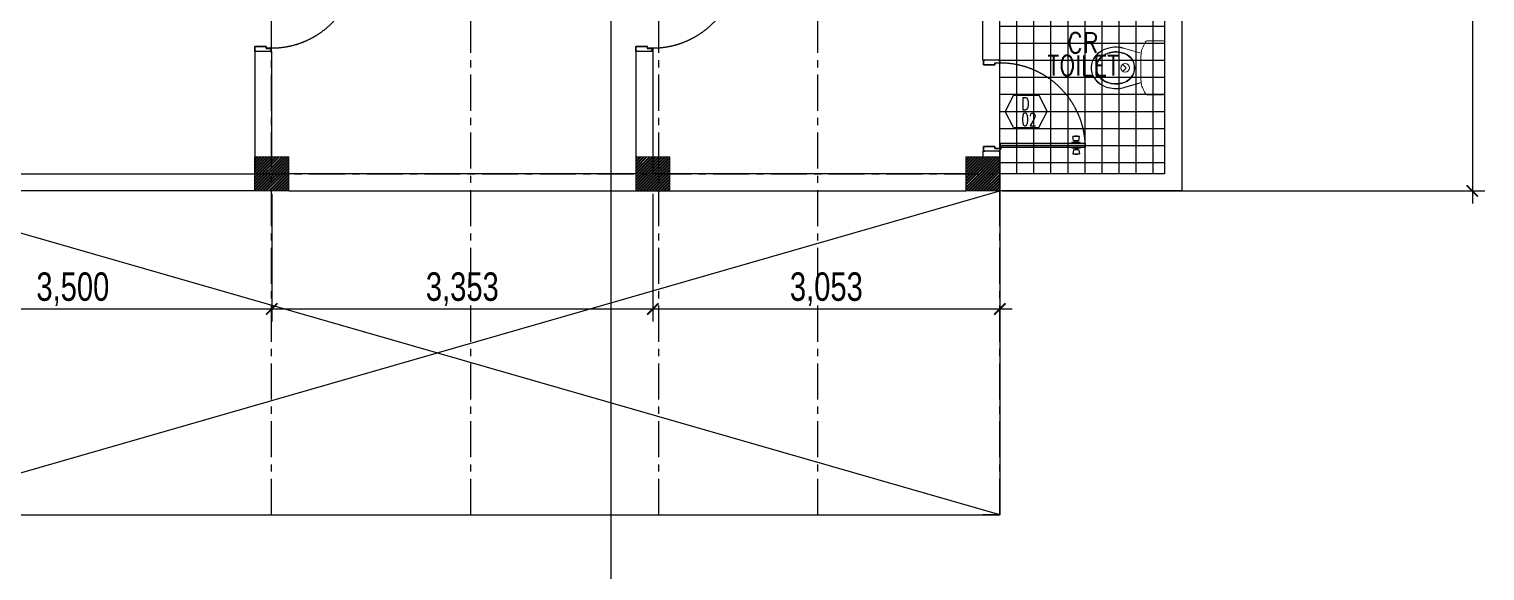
# Model space of a CAD drawing. Header units: millimetres. Extents: x -248340 to 456025, y 261499 to 1049645.
# Drawn here: x -81424 to -68615, y 374353 to 379119 of the extents above; entities that cross this region are included whole.
import ezdxf
from ezdxf.enums import TextEntityAlignment as Align

# ---------------------------------------------------------------- set-up
doc = ezdxf.new("R2010")
doc.units = ezdxf.units.MM
doc.header["$LTSCALE"] = 8
doc.header["$MEASUREMENT"] = 0
doc.header["$PDMODE"] = 3
doc.header["$PDSIZE"] = 0.3125
for name, pattern in [('CENTER', [50.8, 31.75, -6.35, 6.35, -6.35]), ('CONTINOUS', [0]), ('HIDDEN', [9.525, 6.35, -3.175])]:
    doc.linetypes.add(name, pattern=pattern)
doc.layers.get('0').update_dxf_attribs({"linetype": 'CONTINUOUS'})
doc.layers.get('DEFPOINTS').update_dxf_attribs({"color": 8, "linetype": 'CONTINUOUS'})
for name, color, linetype, lineweight in [('A-ANNO-DIMS', 211, 'CONTINUOUS', 9), ('ARTEFACTOS SANITARIOS', 1, 'CONTINUOUS', 0), ('DIM', 2, 'CONTINUOUS', 25)]:
    doc.layers.add(name, color=color, linetype=linetype, lineweight=lineweight)
for name, color, linetype in [('ar_column', 7, 'CONTINUOUS'), ('ar_furniture', 6, 'CONTINOUS'), ('ar_grid', 10, 'CENTER'), ('ar_wall', 7, 'CONTINOUS'), ('ar_xsection', 5, 'CONTINOUS'), ('MARK', 7, 'CONTINUOUS'), ('TEXT', 2, 'CONTINUOUS')]:
    doc.layers.add(name, color=color, linetype=linetype)
doc.styles.add('EN-SCL-DIM', font='swisscl.ttf')
doc.styles.add('ROMANS', font='ROMANS', dxfattribs={"width": 0.8, "bigfont": 'BIGFONT'})
doc.styles.get("Standard").update_dxf_attribs({"font": 'txt.shx', "width": 0.7, "bigfont": 'extfont.shx'})
doc.dimstyles.new('SC50', dxfattribs={"dimscale": 0.5, "dimtxt": 250, "dimasz": 200, "dimexe": 220, "dimexo": 50, "dimgap": 50, "dimtad": 1, "dimdec": 0, "dimrnd": 1, "dimzin": 0, "dimdsep": 46, "dimlunit": 6, "dimtxsty": 'EN-SCL-DIM', "dimblk": 'ARCHTICK', "dimcen": 100, "dimdle": 220, "dimclrd": 1, "dimclre": 1, "dimclrt": 3, "dimadec": 0, "dimazin": 0, "dimtfac": 1, "dimtdec": 0, "dimtofl": 0, "dimtmove": 0, "dimatfit": 3, "dimldrblk": 'OPEN90', "dimfxl": 1, "dimtolj": 1, "dimtzin": 0, "dimarcsym": 1})

# ---------------------------------------------------------------- blocks, each defined once
blk = doc.blocks.new('column')
at = {"layer": 'A-ANNO-DIMS', "ltscale": 1.25}
h = blk.add_hatch(dxfattribs=at)
h.set_pattern_fill('ANSI32', color=5, scale=50)
h.paths.add_polyline_path([(50520, -350284), (50820, -350284), (50820, -349984), (50520, -349984)])
at = {"layer": 'A-ANNO-DIMS', "color": 0, "ltscale": 1.25}
blk.add_lwpolyline([(50520, -350284), (50820, -350284), (50820, -349984), (50520, -349984)], close=True, dxfattribs=at)
blk = doc.blocks.new('Pta 0.7 Der .15 Abierta')
blk.add_hatch(color=9).paths.add_polyline_path([(-0.064, 0.017), (-0.064, 0.712), (-0.029, 0.712), (-0.029, 0.017)])
h = blk.add_hatch(color=256)
h.paths.add_polyline_path([(0, -0.111), (0, -0.122), (-0.036, -0.122), (-0.036, -0.029), (-0.021, -0.029), (-0.021, 0.011), (0, 0.011), (0, 0), (0.001, 0), (0.001, 0.012), (-0.022, 0.012), (-0.022, -0.028), (-0.037, -0.028), (-0.037, -0.123), (0.001, -0.123), (0.001, -0.111)])
h.paths.add_polyline_path([(-0.744, -0.111), (-0.744, -0.122), (-0.708, -0.122), (-0.708, -0.029), (-0.723, -0.029), (-0.723, 0.011), (-0.744, 0.011), (-0.744, 0), (-0.745, 0), (-0.745, 0.012), (-0.722, 0.012), (-0.722, -0.028), (-0.707, -0.028), (-0.707, -0.123), (-0.745, -0.123), (-0.745, -0.111)])
for p, q in [((-0.122, 0.649), (-0.122, 0.628)), ((-0.12, 0.649), (-0.122, 0.649)), ((-0.12, 0.628), (-0.122, 0.628)), ((-0.12, 0.662), (-0.12, 0.615)), ((-0.087, 0.661), (-0.116, 0.665)), ((-0.087, 0.616), (-0.116, 0.612)), ((-0.085, 0.658), (-0.085, 0.619)), ((-0.074, 0.647), (-0.085, 0.647)), ((-0.074, 0.63), (-0.085, 0.63)), ((-0.074, 0.629), (-0.074, 0.648)), ((-0.064, 0.672), (-0.07, 0.672)), ((-0.07, 0.672), (-0.07, 0.604)), ((-0.064, 0.604), (-0.07, 0.604)), ((-0.064, 0.672), (-0.064, 0.604)), ((-0.029, 0.672), (-0.024, 0.672)), ((-0.029, 0.672), (-0.029, 0.604)), ((-0.029, 0.604), (-0.024, 0.604)), ((-0.024, 0.672), (-0.024, 0.604)), ((-0.019, 0.629), (-0.019, 0.648)), ((-0.019, 0.647), (-0.009, 0.647)), ((-0.019, 0.63), (-0.009, 0.63)), ((-0.009, 0.658), (-0.009, 0.619)), ((-0.006, 0.661), (0.023, 0.665)), ((-0.006, 0.616), (0.023, 0.612)), ((0.026, 0.662), (0.026, 0.615)), ((0.026, 0.649), (0.028, 0.649)), ((0.026, 0.628), (0.028, 0.628)), ((0.028, 0.649), (0.028, 0.628))]:
    blk.add_line(p, q)
for points in [[(-0.064, 0.017), (-0.064, 0.712), (-0.029, 0.712), (-0.029, 0.017)], [(-0.744, -0.111), (-0.744, -0.122), (-0.708, -0.122), (-0.708, -0.029), (-0.723, -0.029), (-0.723, 0.011), (-0.744, 0.011), (-0.744, 0), (-0.745, 0), (-0.745, 0.012), (-0.722, 0.012), (-0.722, -0.028), (-0.707, -0.028), (-0.707, -0.123), (-0.745, -0.123), (-0.745, -0.111)], [(0, -0.111), (0, -0.122), (-0.036, -0.122), (-0.036, -0.029), (-0.021, -0.029), (-0.021, 0.011), (0, 0.011), (0, 0), (0.001, 0), (0.001, 0.012), (-0.022, 0.012), (-0.022, -0.028), (-0.037, -0.028), (-0.037, -0.123), (0.001, -0.123), (0.001, -0.111)]]:
    blk.add_lwpolyline(points, close=True)
for points in [[(-0.025, 0.016, 0.414214), (-0.026, 0.017), (-0.056, 0.017), (-0.056, 0.016), (-0.026, 0.016, 12.92773), (-0.026, 0.018), (-0.025, 0.017, -13.063763), (-0.025, 0.016)], [(-0.023, 0.014, -0.414214), (-0.022, 0.013), (-0.022, -0.017), (-0.023, -0.017), (-0.023, 0.013, -12.92773), (-0.022, 0.013), (-0.022, 0.014, 13.063763), (-0.023, 0.014)]]:
    blk.add_lwpolyline(points, format="xyb", close=True)
at = {"color": 8, "linetype": 'HIDDEN'}
blk.add_arc((-0.022, 0.014), 0.7, 93.4999, 180.1273, dxfattribs=at)
for centre, radius, start, end in [((-0.117, 0.662), 0.003, 82.0235, 180), ((-0.117, 0.615), 0.003, 180, 277.9765), ((-0.088, 0.658), 0.003, 0, 82.0235), ((-0.088, 0.619), 0.003, 277.9765, 0), ((-0.074, 0.652), 0.00392, 264.8527, 9.8194), ((-0.074, 0.625), 0.00392, 350.1806, 95.1473), ((-0.02, 0.652), 0.00392, 170.1806, 275.1473), ((-0.02, 0.625), 0.00392, 84.8527, 189.8194), ((-0.006, 0.658), 0.003, 97.9765, 180), ((-0.006, 0.619), 0.003, 180, 262.0235), ((0.023, 0.662), 0.003, 0, 97.9765), ((0.023, 0.615), 0.003, 262.0235, 0)]:
    blk.add_arc(centre, radius, start, end)
blk = doc.blocks.new('_ArchTick')
at = {"color": 0, "linetype": 'ByBlock', "const_width": 0.15}
blk.add_lwpolyline([(-0.5, -0.5), (0.5, 0.5)], dxfattribs=at)
blk = doc.blocks.new('*D996')
at = {"layer": 'DEFPOINTS', "color": 0, "ltscale": 1.25, "transparency": 16777216}
for p in [(-72883, 381846), (-72883, 377696), (-68725, 377696)]:
    blk.add_point(p, dxfattribs=at)
at = {"layer": 'DIM', "color": 1, "lineweight": -2, "ltscale": 1.25, "transparency": 16777216}
for p, q in [((-72858, 381846), (-68615, 381846)), ((-68725, 381956), (-68725, 377586)), ((-72858, 377696), (-68615, 377696))]:
    blk.add_line(p, q, dxfattribs=at)
at = {"layer": 'DIM', "color": 1, "lineweight": -2, "ltscale": 1.25, "transparency": 16777216, "xscale": 100, "yscale": 100, "zscale": 100}
for p, rotation in [((-68725, 381846), 90), ((-68725, 377696), 270)]:
    blk.add_blockref('_ArchTick', p, dxfattribs=dict(at, rotation=rotation))
at = {"layer": 'DIM', "color": 3, "ltscale": 1.25, "transparency": 16777216, "insert": (-68898, 379771), "char_height": 125, "attachment_point": 5, "rotation": 90, "style": 'EN-SCL-DIM'}
blk.add_mtext('\\A1;{\\H2x;4,150}', dxfattribs=at)
blk = doc.blocks.new('_Open90')
at = {"color": 0, "linetype": 'ByBlock', "lineweight": -2}
for p, q in [((0, 0), (-1, 0)), ((-0.5, 0.5), (0, 0)), ((0, 0), (-0.5, -0.5))]:
    blk.add_line(p, q, dxfattribs=at)
blk = doc.blocks.new('*D997')
at = {"layer": 'DEFPOINTS', "color": 0, "ltscale": 1.25, "transparency": 16777216}
for p in [(-75936, 377696), (-72883, 377696), (-75936, 376657)]:
    blk.add_point(p, dxfattribs=at)
at = {"layer": 'DIM', "color": 1, "lineweight": -2, "ltscale": 1.25, "transparency": 16777216}
for p, q in [((-75936, 377671), (-75936, 376547)), ((-72883, 377671), (-72883, 376547)), ((-72773, 376657), (-76046, 376657))]:
    blk.add_line(p, q, dxfattribs=at)
at = {"layer": 'DIM', "color": 1, "lineweight": -2, "ltscale": 1.25, "transparency": 16777216, "xscale": 100, "yscale": 100, "zscale": 100, "rotation": 180}
blk.add_blockref('_ArchTick', (-75936, 376657), dxfattribs=at)
at = {"layer": 'DIM', "color": 1, "lineweight": -2, "ltscale": 1.25, "transparency": 16777216, "xscale": 100, "yscale": 100, "zscale": 100}
blk.add_blockref('_ArchTick', (-72883, 376657), dxfattribs=at)
at = {"layer": 'DIM', "color": 3, "ltscale": 1.25, "transparency": 16777216, "insert": (-74409, 376831), "char_height": 125, "attachment_point": 5, "style": 'EN-SCL-DIM'}
blk.add_mtext('\\A1;{\\H2x;3,053}', dxfattribs=at)
blk = doc.blocks.new('*D998')
at = {"layer": 'DEFPOINTS', "color": 0, "ltscale": 1.25, "transparency": 16777216}
for p in [(-79289, 377696), (-75936, 377696), (-79289, 376657)]:
    blk.add_point(p, dxfattribs=at)
at = {"layer": 'DIM', "color": 1, "lineweight": -2, "ltscale": 1.25, "transparency": 16777216}
for p, q in [((-79289, 377671), (-79289, 376547)), ((-75936, 377671), (-75936, 376547)), ((-75826, 376657), (-79399, 376657))]:
    blk.add_line(p, q, dxfattribs=at)
at = {"layer": 'DIM', "color": 1, "lineweight": -2, "ltscale": 1.25, "transparency": 16777216, "xscale": 100, "yscale": 100, "zscale": 100, "rotation": 180}
blk.add_blockref('_ArchTick', (-79289, 376657), dxfattribs=at)
at = {"layer": 'DIM', "color": 1, "lineweight": -2, "ltscale": 1.25, "transparency": 16777216, "xscale": 100, "yscale": 100, "zscale": 100}
blk.add_blockref('_ArchTick', (-75936, 376657), dxfattribs=at)
at = {"layer": 'DIM', "color": 3, "ltscale": 1.25, "transparency": 16777216, "insert": (-77612, 376831), "char_height": 125, "attachment_point": 5, "style": 'EN-SCL-DIM'}
blk.add_mtext('\\A1;{\\H2x;3,353}', dxfattribs=at)
blk = doc.blocks.new('*D999')
at = {"layer": 'DEFPOINTS', "color": 0, "ltscale": 1.25, "transparency": 16777216}
for p in [(-82789, 377696), (-79289, 377696), (-82789, 376657)]:
    blk.add_point(p, dxfattribs=at)
at = {"layer": 'DIM', "color": 1, "lineweight": -2, "ltscale": 1.25, "transparency": 16777216}
for p, q in [((-82789, 377671), (-82789, 376547)), ((-79289, 377671), (-79289, 376547)), ((-79179, 376657), (-82899, 376657))]:
    blk.add_line(p, q, dxfattribs=at)
at = {"layer": 'DIM', "color": 1, "lineweight": -2, "ltscale": 1.25, "transparency": 16777216, "xscale": 100, "yscale": 100, "zscale": 100, "rotation": 180}
blk.add_blockref('_ArchTick', (-82789, 376657), dxfattribs=at)
at = {"layer": 'DIM', "color": 1, "lineweight": -2, "ltscale": 1.25, "transparency": 16777216, "xscale": 100, "yscale": 100, "zscale": 100}
blk.add_blockref('_ArchTick', (-79289, 376657), dxfattribs=at)
at = {"layer": 'DIM', "color": 3, "ltscale": 1.25, "transparency": 16777216, "insert": (-81039, 376831), "char_height": 125, "attachment_point": 5, "style": 'EN-SCL-DIM'}
blk.add_mtext('\\A1;{\\H2x;3,500}', dxfattribs=at)
blk = doc.blocks.new('Renaissance 6L Planta')
at = {"linetype": 'Continuous', "ltscale": 20}
for p, q in [((0, 0), (0, 0.226)), ((0.012, 0.238), (0.149, 0.238)), ((0.206, 0.13), (0.349, 0.172)), ((0.206, 0.133), (0.208, 0.09)), ((0, 0), (0, -0.226)), ((0.208, 0.09), (0.208, 0)), ((0.208, -0.09), (0.208, 0)), ((0.206, -0.133), (0.208, -0.09)), ((0.012, -0.238), (0.149, -0.238)), ((0.206, -0.13), (0.349, -0.172))]:
    blk.add_line(p, q, dxfattribs=at)
at = {"color": 252, "linetype": 'Continuous', "ltscale": 20}
for p, q in [((0.352, 0.17), (0.206, 0.129)), ((0.593, 0.018), (0.593, 0)), ((0.593, -0.018), (0.593, 0)), ((0.352, -0.17), (0.206, -0.129))]:
    blk.add_line(p, q, dxfattribs=at)
at = {"linetype": 'Continuous', "ltscale": 20}
for points in [[(0.606, 0, 0.18664), (0.574, 0.082, 0.144474), (0.503, 0.13, 0.154958), (0.376, 0.136, 0.364044), (0.262, 0, 0.364044)], [(0.647, 0, 0.184983), (0.605, 0.109, 0.141745), (0.517, 0.169, 0.152244), (0.367, 0.177, 0.025614), (0.349, 0.172, 0.361346)], [(0.606, 0, -0.18664), (0.574, -0.082, -0.144474), (0.503, -0.13, -0.154958), (0.376, -0.136, -0.364044), (0.262, 0, -0.364044)], [(0.647, 0, -0.184983), (0.605, -0.109, -0.141745), (0.517, -0.169, -0.152244), (0.367, -0.177, -0.025614), (0.349, -0.172, -0.361346)]]:
    blk.add_lwpolyline(points, format="xyb", dxfattribs=at)
at = {"color": 252, "linetype": 'Continuous', "ltscale": 20}
for points in [[(0.58, 0.065, 0.0358), (0.57, 0.078, 0.144945), (0.501, 0.125, 0.155404), (0.377, 0.131, 0.364511), (0.267, 0, 0.364511)], [(0.644, 0, 0.185075), (0.603, 0.107, 0.141901), (0.516, 0.166, 0.152405), (0.368, 0.174, 0.023391), (0.352, 0.17, 0.3615)], [(0.58, -0.065, -0.0358), (0.57, -0.078, -0.144945), (0.501, -0.125, -0.155404), (0.377, -0.131, -0.364511), (0.267, 0, -0.364511)], [(0.644, 0, -0.185075), (0.603, -0.107, -0.141901), (0.516, -0.166, -0.152405), (0.368, -0.174, -0.023391), (0.352, -0.17, -0.3615)]]:
    blk.add_lwpolyline(points, format="xyb", dxfattribs=at)
at = {"linetype": 'Continuous', "ltscale": 20}
for centre, radius, start, end in [((0.012, 0.226), 0.0122, 90, 180), ((0.149, 0.215), 0.0235, 26, 90), ((-0.197, 0.014), 0.423, 22.1181, 29.8819), ((0.106, 0.128), 0.0999, 2.6952, 26.6952), ((0.012, -0.226), 0.0122, 180, 270), ((0.149, -0.215), 0.0235, 270, 334), ((-0.197, -0.014), 0.423, 330.1181, 337.8819), ((0.106, -0.128), 0.0999, 333.3048, 357.3048)]:
    blk.add_arc(centre, radius, start, end, dxfattribs=at)
at = {"color": 252, "linetype": 'Continuous', "ltscale": 20}
for centre, radius, start, end in [((0.348, 0), 0.0376, 0, 180), ((0.348, 0), 0.0376, 180, 0), ((0.355, -0.001), 0.0136, 158.8095, 176.346), ((0.355, 0.001), 0.0136, 183.654, 201.1905), ((0.387, -0.021), 0.0514, 114.9844, 150.8262), ((0.371, 0.018), 0.00938, 38.1923, 120.8156), ((0.5, 0.018), 0.0931, 0, 30.3676), ((0.387, 0.021), 0.0514, 209.1738, 245.0156), ((0.371, -0.018), 0.00938, 239.1844, 321.8077), ((0.5, -0.018), 0.0931, 329.6324, 0)]:
    blk.add_arc(centre, radius, start, end, dxfattribs=at)

msp = doc.modelspace()

# ---------------------------------------------------------------- hatches: boundary and pattern name
at = {"layer": 'ar_furniture', "ltscale": 1.25, "true_color": 0x939598}
h = msp.add_hatch(dxfattribs=at)
h.set_pattern_fill('ANSI37', color=252, scale=1200, angle=45)
h.set_pattern_definition([(90, (-72882.58, 379895.58), (-150, 0), []), (180, (-72882.58, 379895.58), (-1e-14, -150), [])])
edge = h.paths.add_edge_path()
edge.add_line((-72882.58, 379895.582), (-71432.58, 379895.582))
edge.add_line((-71432.58, 379895.582), (-71432.58, 377845.727))
edge.add_line((-71432.58, 377845.596), (-72882.567, 377845.727))
edge.add_line((-72882.58, 379062.937), (-72882.58, 377695.871))
edge.add_line((-72882.58, 379895.582), (-72882.58, 379812.535))
edge.add_line((-72882.58, 374845.727), (-72882.58, 394183.919))

# ---------------------------------------------------------------- linework, layer by layer
at = {"layer": 'ar_grid', "ltscale": 1.25}
for p, q in [((-75882.58, 374845.582), (-75882.58, 394763.751)), ((-72882.58, 374845.582), (-72882.58, 394763.751)), ((-79291.969, 374845.583), (-79291.969, 394183.775)), ((-77535.78, 374845.582), (-77535.78, 394183.775)), ((-74482.58, 374845.582), (-74482.58, 394183.775)), ((-86073.611, 377845.582), (-72882.58, 377845.582)), ((-86940.331, 374845.582), (-72882.58, 374845.582))]:
    msp.add_line(p, q, dxfattribs=at)
at = {"layer": 'ar_wall', "ltscale": 1.25}
for p, q in [((-71282.58, 380045.438), (-71282.58, 377695.438)), ((-73032.58, 378845.727), (-73032.58, 379838.128)), ((-72882.58, 378845.727), (-72882.58, 379812.391)), ((-71432.58, 379895.438), (-71432.58, 377845.582)), ((-79438.98, 378966.635), (-79438.98, 377845.582)), ((-79438.98, 378925.885), (-79288.98, 378925.885)), ((-79288.98, 377995.582), (-79288.98, 378925.885)), ((-76085.78, 378966.635), (-76085.78, 377845.582)), ((-76085.78, 378925.885), (-75935.78, 378925.885)), ((-75935.78, 378950.556), (-75935.78, 377845.582)), ((-72882.58, 378845.727), (-73032.58, 378845.727)), ((-72882.58, 378045.727), (-73032.58, 378045.727)), ((-73032.58, 378045.727), (-73032.58, 377995.727)), ((-72882.58, 378071.464), (-72882.58, 377695.727)), ((-71282.567, 377995.582), (-71282.58, 377995.582)), ((-82488.98, 377845.582), (-79438.98, 377845.582)), ((-76085.78, 377845.727), (-79138.98, 377845.727)), ((-79138.98, 377845.582), (-79138.98, 377845.582)), ((-73182.58, 377845.727), (-75935.78, 377845.727)), ((-74132.58, 377845.727), (-74132.58, 377845.582)), ((-73182.58, 377845.582), (-73182.58, 377695.727)), ((-71432.58, 377845.452), (-72882.567, 377845.582)), ((-71432.58, 377845.596), (-71432.58, 377845.582)), ((-79438.98, 377695.582), (-82488.98, 377695.582)), ((-79138.98, 377695.582), (-73182.58, 377695.582)), ((-72882.58, 377695.582), (-72882.58, 374845.438)), ((-71282.58, 377695.438), (-72882.58, 377695.582)), ((-83288.98, 374845.582), (-72882.58, 374845.582)), ((-72882.58, 374845.438), (-73032.58, 374845.438))]:
    msp.add_line(p, q, dxfattribs=at)
at = {"layer": 'ar_xsection', "ltscale": 1.25}
msp.add_line((-76302.223, 374010.602), (-76302.223, 388088.669), dxfattribs=at)
at = {"layer": 'DEFPOINTS', "ltscale": 1.25}
for p, q in [((-72761.631, 378537.507), (-72834.968, 378395.808)), ((-72761.631, 378537.507), (-72539.178, 378537.507)), ((-72539.178, 378537.507), (-72465.84, 378395.808)), ((-72761.631, 378254.109), (-72834.968, 378395.808)), ((-72834.968, 378395.808), (-72465.84, 378395.808)), ((-72539.178, 378254.109), (-72465.84, 378395.808)), ((-72761.631, 378254.109), (-72539.178, 378254.109))]:
    msp.add_line(p, q, dxfattribs=at)
at = {"layer": 'MARK', "ltscale": 1.25}
for p, q in [((-82788.98, 374845.582), (-72882.58, 377695.582)), ((-72882.58, 374845.438), (-82788.98, 377695.582))]:
    msp.add_line(p, q, dxfattribs=at)

# ---------------------------------------------------------------- block references
at = {"yscale": 1072.386058982405, "zscale": 1072.386058982405, "rotation": 270}
for p, xscale in [((-79307.077, 379724.705), -1072.386058982405), ((-75953.877, 379724.705), -1072.386058982405), ((-72895.449, 378046.906), 1072.386058982405)]:
    msp.add_blockref('Pta 0.7 Der .15 Abierta', p, dxfattribs=dict(at, xscale=xscale))
at = {"layer": 'ar_column', "color": 0}
for p in [(-129959.121, 727980.028), (-126605.921, 727980.028), (-123702.721, 727980.172)]:
    msp.add_blockref('column', p, dxfattribs=at)
at = {"layer": 'ARTEFACTOS SANITARIOS', "xscale": -1000, "yscale": 1000, "zscale": 1000}
msp.add_blockref('Renaissance 6L Planta', (-71432.58, 378778.219), dxfattribs=at)

# ---------------------------------------------------------------- texts
at = {"layer": 'DEFPOINTS', "ltscale": 1.25, "attachment_point": 1}
for s, insert, char_height in [('D', (-72693.303, 378519.062), 111.433), ('02', (-72693.303, 378381.422), 111.4331)]:
    msp.add_mtext_dynamic_manual_height_columns(s, width=133.04102, gutter_width=11.143, heights=[0], dxfattribs=dict(at, insert=insert, char_height=char_height))
at = {"layer": 'TEXT', "linetype": 'Continuous', "style": 'ROMANS', "width": 0.85}
for s, p in [('CR', (-72152.935, 378999.185)), ('TOILET', (-72149.179, 378799.061))]:
    msp.add_text(s, height=175.7273, dxfattribs=at).set_placement(p, align=Align.MIDDLE)

# ---------------------------------------------------------------- dimensions: what is measured, and where the dimension line sits
at = {"layer": 'DIM', "color": 0, "ltscale": 1.25}
dim = msp.add_linear_dim(base=(-68724.737, 377695.582), p1=(-72882.58, 381845.582), p2=(-72882.58, 377695.582), angle=90, text='{\\H2x;<>}', dimstyle='SC50', dxfattribs=at)
dim.commit()
dim.dimension.update_dxf_attribs({"geometry": '*D996', "text_midpoint": (-68724.737, 379770.582), "dimtype": 160})
for base, p1, p2, picture, middle in [((-82788.98, 376657.391), (-79288.98, 377695.582), (-82788.98, 377695.582), '*D999', (-81038.98, 376831.227)), ((-79288.98, 376657.391), (-75935.78, 377695.582), (-79288.98, 377695.582), '*D998', (-77612.38, 376831.227)), ((-75935.78, 376657.391), (-72882.58, 377695.582), (-75935.78, 377695.582), '*D997', (-74409.18, 376831.227))]:
    dim = msp.add_linear_dim(base=base, p1=p1, p2=p2, text='{\\H2x;<>}', dimstyle='SC50', dxfattribs=at)
    dim.commit()
    dim.dimension.update_dxf_attribs({"geometry": picture, "text_midpoint": middle})

doc.saveas('drawing.dxf')
